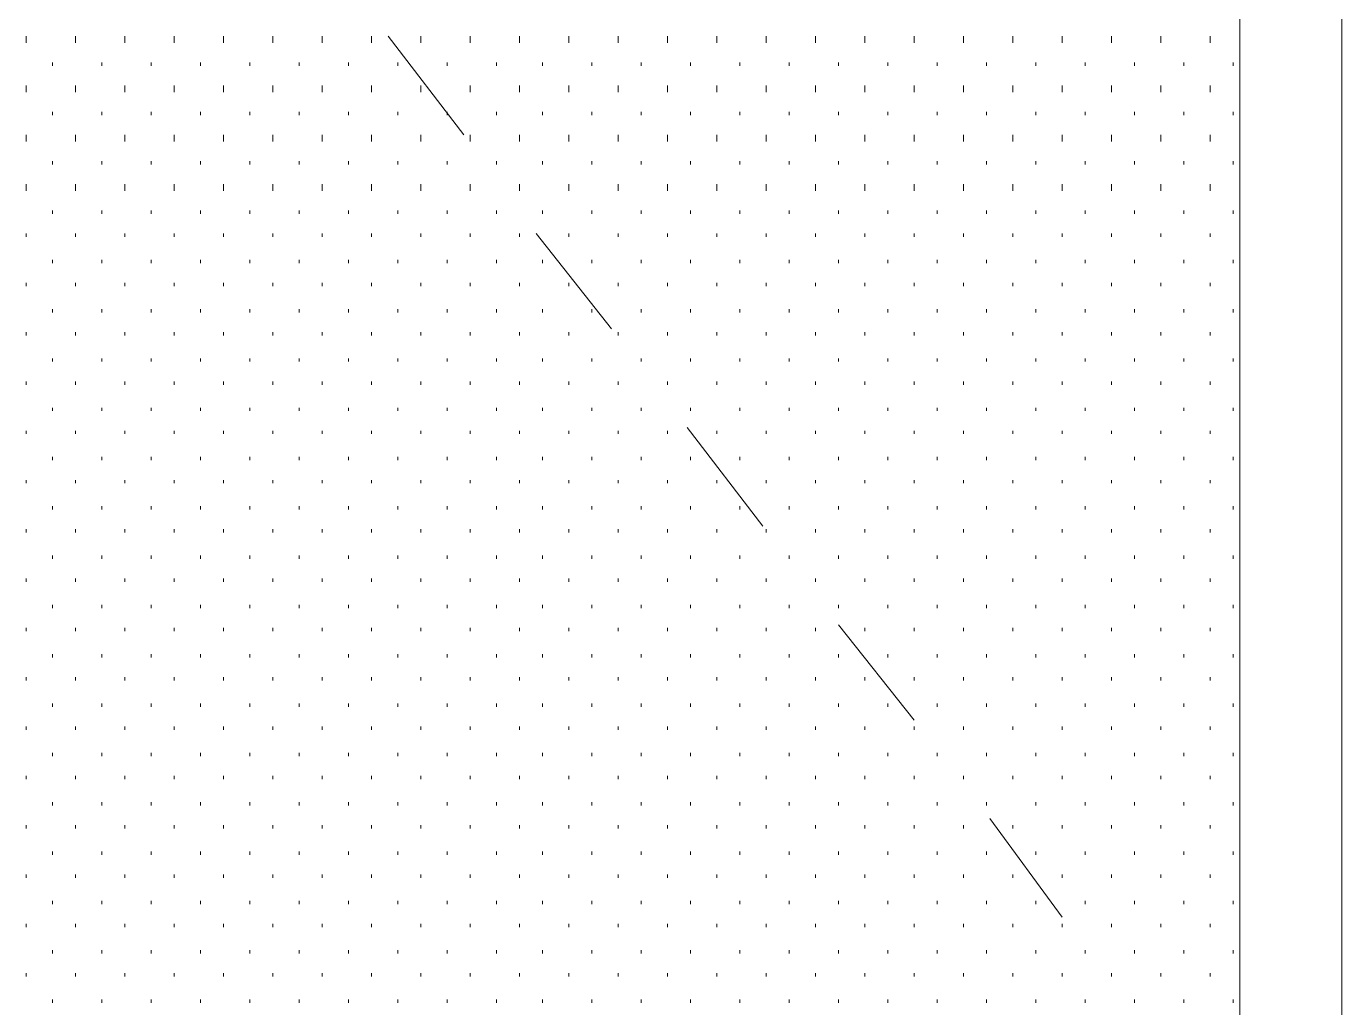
# Model space of a CAD drawing. Header units: inches. Extents: x -6061 to 13621, y -296 to 7483.
# Drawn here: x 12120.01 to 12152.04, y 720.63 to 744.54 of the extents above; entities that cross this region are included whole.
import ezdxf

# ---------------------------------------------------------------- set-up
doc = ezdxf.new("R2010")
doc.units = ezdxf.units.IN
doc.header["$MEASUREMENT"] = 0
doc.layers.get('0').update_dxf_attribs({"linetype": 'CONTINUOUS'})

msp = doc.modelspace()

# ---------------------------------------------------------------- linework, layer by layer
at = {"color": 7, "linetype": 'Continuous', "lineweight": 9, "true_color": 0x000007}
for p, q in [((12149.5589, 766.56433), (12149.5589, 670.53582)), ((12152.04171, 670.53582), (12152.04171, 766.56433)), ((12152.04171, 766.56433), (12152.04171, 670.53582)), ((12149.5589, 670.53582), (12149.5589, 764.08153)), ((12128.81547, 744.29917), (12130.65755, 741.89646)), ((12132.41954, 739.49374), (12134.26162, 737.17112)), ((12136.1037, 734.7684), (12137.94578, 732.36569)), ((12139.78786, 729.96297), (12141.62995, 727.64035)), ((12143.47203, 725.23763), (12145.23402, 722.83492))]:
    msp.add_line(p, q, dxfattribs=at)
at = {"color": 7, "linetype": 'Continuous', "lineweight": 9, "true_color": 0xffffff}
for p, q in [((12120.00551, 744.13899), (12120.00551, 744.29917)), ((12121.20687, 744.13899), (12121.20687, 744.29917)), ((12122.40823, 744.13899), (12122.40823, 744.29917)), ((12123.60958, 744.13899), (12123.60958, 744.29917)), ((12124.81094, 744.13899), (12124.81094, 744.29917)), ((12126.0123, 744.13899), (12126.0123, 744.29917)), ((12127.21366, 744.13899), (12127.21366, 744.29917)), ((12128.41501, 744.13899), (12128.41501, 744.29917)), ((12129.61637, 744.13899), (12129.61637, 744.29917)), ((12130.81773, 744.13899), (12130.81773, 744.29917)), ((12132.01909, 744.13899), (12132.01909, 744.29917)), ((12133.22044, 744.13899), (12133.22044, 744.29917)), ((12134.4218, 744.13899), (12134.4218, 744.29917)), ((12135.62316, 744.13899), (12135.62316, 744.29917)), ((12136.82452, 744.13899), (12136.82452, 744.29917)), ((12138.02587, 744.13899), (12138.02587, 744.29917)), ((12139.22723, 744.13899), (12139.22723, 744.29917)), ((12140.42859, 744.13899), (12140.42859, 744.29917)), ((12141.62995, 744.13899), (12141.62995, 744.29917)), ((12142.8313, 744.13899), (12142.8313, 744.29917)), ((12144.03266, 744.13899), (12144.03266, 744.29917)), ((12145.23402, 744.13899), (12145.23402, 744.29917)), ((12146.43538, 744.13899), (12146.43538, 744.29917)), ((12147.63673, 744.13899), (12147.63673, 744.29917)), ((12148.83809, 744.13899), (12148.83809, 744.29917)), ((12120.64624, 743.57836), (12120.64624, 743.65845)), ((12121.84759, 743.57836), (12121.84759, 743.65845)), ((12123.04895, 743.57836), (12123.04895, 743.65845)), ((12124.25031, 743.57836), (12124.25031, 743.65845)), ((12125.45166, 743.57836), (12125.45166, 743.65845)), ((12126.65302, 743.57836), (12126.65302, 743.65845)), ((12127.85438, 743.57836), (12127.85438, 743.65845)), ((12129.05574, 743.57836), (12129.05574, 743.65845)), ((12130.25709, 743.57836), (12130.25709, 743.65845)), ((12131.45845, 743.57836), (12131.45845, 743.65845)), ((12132.57972, 743.57836), (12132.57972, 743.65845)), ((12133.78108, 743.57836), (12133.78108, 743.65845)), ((12134.98243, 743.57836), (12134.98243, 743.65845)), ((12136.18379, 743.57836), (12136.18379, 743.65845)), ((12137.38515, 743.57836), (12137.38515, 743.65845)), ((12138.58651, 743.57836), (12138.58651, 743.65845)), ((12139.78786, 743.57836), (12139.78786, 743.65845)), ((12140.98922, 743.57836), (12140.98922, 743.65845)), ((12142.19058, 743.57836), (12142.19058, 743.65845)), ((12143.39194, 743.57836), (12143.39194, 743.65845)), ((12144.59329, 743.57836), (12144.59329, 743.65845)), ((12145.79465, 743.57836), (12145.79465, 743.65845)), ((12146.99601, 743.57836), (12146.99601, 743.65845)), ((12148.19737, 743.57836), (12148.19737, 743.65845)), ((12149.39872, 743.57836), (12149.39872, 743.65845)), ((12120.00551, 742.93763), (12120.00551, 743.09781)), ((12121.20687, 742.93763), (12121.20687, 743.09781)), ((12122.40823, 742.93763), (12122.40823, 743.09781)), ((12123.60958, 742.93763), (12123.60958, 743.09781)), ((12124.81094, 742.93763), (12124.81094, 743.09781)), ((12126.0123, 742.93763), (12126.0123, 743.09781)), ((12127.21366, 742.93763), (12127.21366, 743.09781)), ((12128.41501, 742.93763), (12128.41501, 743.09781)), ((12129.61637, 742.93763), (12129.61637, 743.09781)), ((12130.81773, 742.93763), (12130.81773, 743.09781)), ((12132.01909, 742.93763), (12132.01909, 743.09781)), ((12133.22044, 742.93763), (12133.22044, 743.09781)), ((12134.4218, 742.93763), (12134.4218, 743.09781)), ((12135.62316, 742.93763), (12135.62316, 743.09781)), ((12136.82452, 742.93763), (12136.82452, 743.09781)), ((12138.02587, 742.93763), (12138.02587, 743.09781)), ((12139.22723, 742.93763), (12139.22723, 743.09781)), ((12140.42859, 742.93763), (12140.42859, 743.09781)), ((12141.62995, 742.93763), (12141.62995, 743.09781)), ((12142.8313, 742.93763), (12142.8313, 743.09781)), ((12144.03266, 742.93763), (12144.03266, 743.09781)), ((12145.23402, 742.93763), (12145.23402, 743.09781)), ((12146.43538, 742.93763), (12146.43538, 743.09781)), ((12147.63673, 742.93763), (12147.63673, 743.09781)), ((12148.83809, 742.93763), (12148.83809, 743.09781)), ((12120.64624, 742.377), (12120.64624, 742.45709)), ((12121.84759, 742.377), (12121.84759, 742.45709)), ((12123.04895, 742.377), (12123.04895, 742.45709)), ((12124.25031, 742.377), (12124.25031, 742.45709)), ((12125.45166, 742.377), (12125.45166, 742.45709)), ((12126.65302, 742.377), (12126.65302, 742.45709)), ((12127.85438, 742.377), (12127.85438, 742.45709)), ((12129.05574, 742.377), (12129.05574, 742.45709)), ((12130.25709, 742.377), (12130.25709, 742.45709)), ((12131.45845, 742.377), (12131.45845, 742.45709)), ((12132.57972, 742.377), (12132.57972, 742.45709)), ((12133.78108, 742.377), (12133.78108, 742.45709)), ((12134.98243, 742.377), (12134.98243, 742.45709)), ((12136.18379, 742.377), (12136.18379, 742.45709)), ((12137.38515, 742.377), (12137.38515, 742.45709)), ((12138.58651, 742.377), (12138.58651, 742.45709)), ((12139.78786, 742.377), (12139.78786, 742.45709)), ((12140.98922, 742.377), (12140.98922, 742.45709)), ((12142.19058, 742.377), (12142.19058, 742.45709)), ((12143.39194, 742.377), (12143.39194, 742.45709)), ((12144.59329, 742.377), (12144.59329, 742.45709)), ((12145.79465, 742.377), (12145.79465, 742.45709)), ((12146.99601, 742.377), (12146.99601, 742.45709)), ((12148.19737, 742.377), (12148.19737, 742.45709)), ((12149.39872, 742.377), (12149.39872, 742.45709)), ((12120.00551, 741.73628), (12120.00551, 741.89646)), ((12121.20687, 741.73628), (12121.20687, 741.89646)), ((12122.40823, 741.73628), (12122.40823, 741.89646)), ((12123.60958, 741.73628), (12123.60958, 741.89646)), ((12124.81094, 741.73628), (12124.81094, 741.89646)), ((12126.0123, 741.73628), (12126.0123, 741.89646)), ((12127.21366, 741.73628), (12127.21366, 741.89646)), ((12128.41501, 741.73628), (12128.41501, 741.89646)), ((12129.61637, 741.73628), (12129.61637, 741.89646)), ((12130.81773, 741.73628), (12130.81773, 741.89646)), ((12132.01909, 741.73628), (12132.01909, 741.89646)), ((12133.22044, 741.73628), (12133.22044, 741.89646)), ((12134.4218, 741.73628), (12134.4218, 741.89646)), ((12135.62316, 741.73628), (12135.62316, 741.89646)), ((12136.82452, 741.73628), (12136.82452, 741.89646)), ((12138.02587, 741.73628), (12138.02587, 741.89646)), ((12139.22723, 741.73628), (12139.22723, 741.89646)), ((12140.42859, 741.73628), (12140.42859, 741.89646)), ((12141.62995, 741.73628), (12141.62995, 741.89646)), ((12142.8313, 741.73628), (12142.8313, 741.89646)), ((12144.03266, 741.73628), (12144.03266, 741.89646)), ((12145.23402, 741.73628), (12145.23402, 741.89646)), ((12146.43538, 741.73628), (12146.43538, 741.89646)), ((12147.63673, 741.73628), (12147.63673, 741.89646)), ((12148.83809, 741.73628), (12148.83809, 741.89646)), ((12120.64624, 741.17564), (12120.64624, 741.25573)), ((12121.84759, 741.17564), (12121.84759, 741.25573)), ((12123.04895, 741.17564), (12123.04895, 741.25573)), ((12124.25031, 741.17564), (12124.25031, 741.25573)), ((12125.45166, 741.17564), (12125.45166, 741.25573)), ((12126.65302, 741.17564), (12126.65302, 741.25573)), ((12127.85438, 741.17564), (12127.85438, 741.25573)), ((12129.05574, 741.17564), (12129.05574, 741.25573)), ((12130.25709, 741.17564), (12130.25709, 741.25573)), ((12131.45845, 741.17564), (12131.45845, 741.25573)), ((12132.57972, 741.17564), (12132.57972, 741.25573)), ((12133.78108, 741.17564), (12133.78108, 741.25573)), ((12134.98243, 741.17564), (12134.98243, 741.25573)), ((12136.18379, 741.17564), (12136.18379, 741.25573)), ((12137.38515, 741.17564), (12137.38515, 741.25573)), ((12138.58651, 741.17564), (12138.58651, 741.25573)), ((12139.78786, 741.17564), (12139.78786, 741.25573)), ((12140.98922, 741.17564), (12140.98922, 741.25573)), ((12142.19058, 741.17564), (12142.19058, 741.25573)), ((12143.39194, 741.17564), (12143.39194, 741.25573)), ((12144.59329, 741.17564), (12144.59329, 741.25573)), ((12145.79465, 741.17564), (12145.79465, 741.25573)), ((12146.99601, 741.17564), (12146.99601, 741.25573)), ((12148.19737, 741.17564), (12148.19737, 741.25573)), ((12149.39872, 741.17564), (12149.39872, 741.25573)), ((12120.00551, 740.53492), (12120.00551, 740.6951)), ((12121.20687, 740.53492), (12121.20687, 740.6951)), ((12122.40823, 740.53492), (12122.40823, 740.6951)), ((12123.60958, 740.53492), (12123.60958, 740.6951)), ((12124.81094, 740.53492), (12124.81094, 740.6951)), ((12126.0123, 740.53492), (12126.0123, 740.6951)), ((12127.21366, 740.53492), (12127.21366, 740.6951)), ((12128.41501, 740.53492), (12128.41501, 740.6951)), ((12129.61637, 740.53492), (12129.61637, 740.6951)), ((12130.81773, 740.53492), (12130.81773, 740.6951)), ((12132.01909, 740.53492), (12132.01909, 740.6951)), ((12133.22044, 740.53492), (12133.22044, 740.6951)), ((12134.4218, 740.53492), (12134.4218, 740.6951)), ((12135.62316, 740.53492), (12135.62316, 740.6951)), ((12136.82452, 740.53492), (12136.82452, 740.6951)), ((12138.02587, 740.53492), (12138.02587, 740.6951)), ((12139.22723, 740.53492), (12139.22723, 740.6951)), ((12140.42859, 740.53492), (12140.42859, 740.6951)), ((12141.62995, 740.53492), (12141.62995, 740.6951)), ((12142.8313, 740.53492), (12142.8313, 740.6951)), ((12144.03266, 740.53492), (12144.03266, 740.6951)), ((12145.23402, 740.53492), (12145.23402, 740.6951)), ((12146.43538, 740.53492), (12146.43538, 740.6951)), ((12147.63673, 740.53492), (12147.63673, 740.6951)), ((12148.83809, 740.53492), (12148.83809, 740.6951)), ((12120.64624, 739.97429), (12120.64624, 740.05438)), ((12121.84759, 739.97429), (12121.84759, 740.05438)), ((12123.04895, 739.97429), (12123.04895, 740.05438)), ((12124.25031, 739.97429), (12124.25031, 740.05438)), ((12125.45166, 739.97429), (12125.45166, 740.05438)), ((12126.65302, 739.97429), (12126.65302, 740.05438)), ((12127.85438, 739.97429), (12127.85438, 740.05438)), ((12129.05574, 739.97429), (12129.05574, 740.05438)), ((12130.25709, 739.97429), (12130.25709, 740.05438)), ((12131.45845, 739.97429), (12131.45845, 740.05438)), ((12132.57972, 739.97429), (12132.57972, 740.05438)), ((12133.78108, 739.97429), (12133.78108, 740.05438)), ((12134.98243, 739.97429), (12134.98243, 740.05438)), ((12136.18379, 739.97429), (12136.18379, 740.05438)), ((12137.38515, 739.97429), (12137.38515, 740.05438)), ((12138.58651, 739.97429), (12138.58651, 740.05438)), ((12139.78786, 739.97429), (12139.78786, 740.05438)), ((12140.98922, 739.97429), (12140.98922, 740.05438)), ((12142.19058, 739.97429), (12142.19058, 740.05438)), ((12143.39194, 739.97429), (12143.39194, 740.05438)), ((12144.59329, 739.97429), (12144.59329, 740.05438)), ((12145.79465, 739.97429), (12145.79465, 740.05438)), ((12146.99601, 739.97429), (12146.99601, 740.05438)), ((12148.19737, 739.97429), (12148.19737, 740.05438)), ((12149.39872, 739.97429), (12149.39872, 740.05438)), ((12120.00551, 739.41365), (12120.00551, 739.49374)), ((12121.20687, 739.41365), (12121.20687, 739.49374)), ((12122.40823, 739.41365), (12122.40823, 739.49374)), ((12123.60958, 739.41365), (12123.60958, 739.49374)), ((12124.81094, 739.41365), (12124.81094, 739.49374)), ((12126.0123, 739.41365), (12126.0123, 739.49374)), ((12127.21366, 739.41365), (12127.21366, 739.49374)), ((12128.41501, 739.41365), (12128.41501, 739.49374)), ((12129.61637, 739.41365), (12129.61637, 739.49374)), ((12130.81773, 739.41365), (12130.81773, 739.49374)), ((12132.01909, 739.41365), (12132.01909, 739.49374)), ((12133.22044, 739.41365), (12133.22044, 739.49374)), ((12134.4218, 739.41365), (12134.4218, 739.49374)), ((12135.62316, 739.41365), (12135.62316, 739.49374)), ((12136.82452, 739.41365), (12136.82452, 739.49374)), ((12138.02587, 739.41365), (12138.02587, 739.49374)), ((12139.22723, 739.41365), (12139.22723, 739.49374)), ((12140.42859, 739.41365), (12140.42859, 739.49374)), ((12141.62995, 739.41365), (12141.62995, 739.49374)), ((12142.8313, 739.41365), (12142.8313, 739.49374)), ((12144.03266, 739.41365), (12144.03266, 739.49374)), ((12145.23402, 739.41365), (12145.23402, 739.49374)), ((12146.43538, 739.41365), (12146.43538, 739.49374)), ((12147.63673, 739.41365), (12147.63673, 739.49374)), ((12148.83809, 739.41365), (12148.83809, 739.49374)), ((12120.64624, 738.77293), (12120.64624, 738.85302)), ((12121.84759, 738.77293), (12121.84759, 738.85302)), ((12123.04895, 738.77293), (12123.04895, 738.85302)), ((12124.25031, 738.77293), (12124.25031, 738.85302)), ((12125.45166, 738.77293), (12125.45166, 738.85302)), ((12126.65302, 738.77293), (12126.65302, 738.85302)), ((12127.85438, 738.77293), (12127.85438, 738.85302)), ((12129.05574, 738.77293), (12129.05574, 738.85302)), ((12130.25709, 738.77293), (12130.25709, 738.85302)), ((12131.45845, 738.77293), (12131.45845, 738.85302)), ((12132.57972, 738.77293), (12132.57972, 738.85302)), ((12133.78108, 738.77293), (12133.78108, 738.85302)), ((12134.98243, 738.77293), (12134.98243, 738.85302)), ((12136.18379, 738.77293), (12136.18379, 738.85302)), ((12137.38515, 738.77293), (12137.38515, 738.85302)), ((12138.58651, 738.77293), (12138.58651, 738.85302)), ((12139.78786, 738.77293), (12139.78786, 738.85302)), ((12140.98922, 738.77293), (12140.98922, 738.85302)), ((12142.19058, 738.77293), (12142.19058, 738.85302)), ((12143.39194, 738.77293), (12143.39194, 738.85302)), ((12144.59329, 738.77293), (12144.59329, 738.85302)), ((12145.79465, 738.77293), (12145.79465, 738.85302)), ((12146.99601, 738.77293), (12146.99601, 738.85302)), ((12148.19737, 738.77293), (12148.19737, 738.85302)), ((12149.39872, 738.77293), (12149.39872, 738.85302)), ((12120.00551, 738.21229), (12120.00551, 738.29239)), ((12121.20687, 738.21229), (12121.20687, 738.29239)), ((12122.40823, 738.21229), (12122.40823, 738.29239)), ((12123.60958, 738.21229), (12123.60958, 738.29239)), ((12124.81094, 738.21229), (12124.81094, 738.29239)), ((12126.0123, 738.21229), (12126.0123, 738.29239)), ((12127.21366, 738.21229), (12127.21366, 738.29239)), ((12128.41501, 738.21229), (12128.41501, 738.29239)), ((12129.61637, 738.21229), (12129.61637, 738.29239)), ((12130.81773, 738.21229), (12130.81773, 738.29239)), ((12132.01909, 738.21229), (12132.01909, 738.29239)), ((12133.22044, 738.21229), (12133.22044, 738.29239)), ((12134.4218, 738.21229), (12134.4218, 738.29239)), ((12135.62316, 738.21229), (12135.62316, 738.29239)), ((12136.82452, 738.21229), (12136.82452, 738.29239)), ((12138.02587, 738.21229), (12138.02587, 738.29239)), ((12139.22723, 738.21229), (12139.22723, 738.29239)), ((12140.42859, 738.21229), (12140.42859, 738.29239)), ((12141.62995, 738.21229), (12141.62995, 738.29239)), ((12142.8313, 738.21229), (12142.8313, 738.29239)), ((12144.03266, 738.21229), (12144.03266, 738.29239)), ((12145.23402, 738.21229), (12145.23402, 738.29239)), ((12146.43538, 738.21229), (12146.43538, 738.29239)), ((12147.63673, 738.21229), (12147.63673, 738.29239)), ((12148.83809, 738.21229), (12148.83809, 738.29239)), ((12120.64624, 737.57157), (12120.64624, 737.65166)), ((12121.84759, 737.57157), (12121.84759, 737.65166)), ((12123.04895, 737.57157), (12123.04895, 737.65166)), ((12124.25031, 737.57157), (12124.25031, 737.65166)), ((12125.45166, 737.57157), (12125.45166, 737.65166)), ((12126.65302, 737.57157), (12126.65302, 737.65166)), ((12127.85438, 737.57157), (12127.85438, 737.65166)), ((12129.05574, 737.57157), (12129.05574, 737.65166)), ((12130.25709, 737.57157), (12130.25709, 737.65166)), ((12131.45845, 737.57157), (12131.45845, 737.65166)), ((12132.57972, 737.57157), (12132.57972, 737.65166)), ((12133.78108, 737.57157), (12133.78108, 737.65166)), ((12134.98243, 737.57157), (12134.98243, 737.65166)), ((12136.18379, 737.57157), (12136.18379, 737.65166)), ((12137.38515, 737.57157), (12137.38515, 737.65166)), ((12138.58651, 737.57157), (12138.58651, 737.65166)), ((12139.78786, 737.57157), (12139.78786, 737.65166)), ((12140.98922, 737.57157), (12140.98922, 737.65166)), ((12142.19058, 737.57157), (12142.19058, 737.65166)), ((12143.39194, 737.57157), (12143.39194, 737.65166)), ((12144.59329, 737.57157), (12144.59329, 737.65166)), ((12145.79465, 737.57157), (12145.79465, 737.65166)), ((12146.99601, 737.57157), (12146.99601, 737.65166)), ((12148.19737, 737.57157), (12148.19737, 737.65166)), ((12149.39872, 737.57157), (12149.39872, 737.65166)), ((12120.00551, 737.01094), (12120.00551, 737.09103)), ((12121.20687, 737.01094), (12121.20687, 737.09103)), ((12122.40823, 737.01094), (12122.40823, 737.09103)), ((12123.60958, 737.01094), (12123.60958, 737.09103)), ((12124.81094, 737.01094), (12124.81094, 737.09103)), ((12126.0123, 737.01094), (12126.0123, 737.09103)), ((12127.21366, 737.01094), (12127.21366, 737.09103)), ((12128.41501, 737.01094), (12128.41501, 737.09103)), ((12129.61637, 737.01094), (12129.61637, 737.09103)), ((12130.81773, 737.01094), (12130.81773, 737.09103)), ((12132.01909, 737.01094), (12132.01909, 737.09103)), ((12133.22044, 737.01094), (12133.22044, 737.09103)), ((12134.4218, 737.01094), (12134.4218, 737.09103)), ((12135.62316, 737.01094), (12135.62316, 737.09103)), ((12136.82452, 737.01094), (12136.82452, 737.09103)), ((12138.02587, 737.01094), (12138.02587, 737.09103)), ((12139.22723, 737.01094), (12139.22723, 737.09103)), ((12140.42859, 737.01094), (12140.42859, 737.09103)), ((12141.62995, 737.01094), (12141.62995, 737.09103)), ((12142.8313, 737.01094), (12142.8313, 737.09103)), ((12144.03266, 737.01094), (12144.03266, 737.09103)), ((12145.23402, 737.01094), (12145.23402, 737.09103)), ((12146.43538, 737.01094), (12146.43538, 737.09103)), ((12147.63673, 737.01094), (12147.63673, 737.09103)), ((12148.83809, 737.01094), (12148.83809, 737.09103)), ((12120.64624, 736.37021), (12120.64624, 736.4503)), ((12121.84759, 736.37021), (12121.84759, 736.4503)), ((12123.04895, 736.37021), (12123.04895, 736.4503)), ((12124.25031, 736.37021), (12124.25031, 736.4503)), ((12125.45166, 736.37021), (12125.45166, 736.4503)), ((12126.65302, 736.37021), (12126.65302, 736.4503)), ((12127.85438, 736.37021), (12127.85438, 736.4503)), ((12129.05574, 736.37021), (12129.05574, 736.4503)), ((12130.25709, 736.37021), (12130.25709, 736.4503)), ((12131.45845, 736.37021), (12131.45845, 736.4503)), ((12132.57972, 736.37021), (12132.57972, 736.4503)), ((12133.78108, 736.37021), (12133.78108, 736.4503)), ((12134.98243, 736.37021), (12134.98243, 736.4503)), ((12136.18379, 736.37021), (12136.18379, 736.4503)), ((12137.38515, 736.37021), (12137.38515, 736.4503)), ((12138.58651, 736.37021), (12138.58651, 736.4503)), ((12139.78786, 736.37021), (12139.78786, 736.4503)), ((12140.98922, 736.37021), (12140.98922, 736.4503)), ((12142.19058, 736.37021), (12142.19058, 736.4503)), ((12143.39194, 736.37021), (12143.39194, 736.4503)), ((12144.59329, 736.37021), (12144.59329, 736.4503)), ((12145.79465, 736.37021), (12145.79465, 736.4503)), ((12146.99601, 736.37021), (12146.99601, 736.4503)), ((12148.19737, 736.37021), (12148.19737, 736.4503)), ((12149.39872, 736.37021), (12149.39872, 736.4503)), ((12120.00551, 735.80958), (12120.00551, 735.88967)), ((12121.20687, 735.80958), (12121.20687, 735.88967)), ((12122.40823, 735.80958), (12122.40823, 735.88967)), ((12123.60958, 735.80958), (12123.60958, 735.88967)), ((12124.81094, 735.80958), (12124.81094, 735.88967)), ((12126.0123, 735.80958), (12126.0123, 735.88967)), ((12127.21366, 735.80958), (12127.21366, 735.88967)), ((12128.41501, 735.80958), (12128.41501, 735.88967)), ((12129.61637, 735.80958), (12129.61637, 735.88967)), ((12130.81773, 735.80958), (12130.81773, 735.88967)), ((12132.01909, 735.80958), (12132.01909, 735.88967)), ((12133.22044, 735.80958), (12133.22044, 735.88967)), ((12134.4218, 735.80958), (12134.4218, 735.88967)), ((12135.62316, 735.80958), (12135.62316, 735.88967)), ((12136.82452, 735.80958), (12136.82452, 735.88967)), ((12138.02587, 735.80958), (12138.02587, 735.88967)), ((12139.22723, 735.80958), (12139.22723, 735.88967)), ((12140.42859, 735.80958), (12140.42859, 735.88967)), ((12141.62995, 735.80958), (12141.62995, 735.88967)), ((12142.8313, 735.80958), (12142.8313, 735.88967)), ((12144.03266, 735.80958), (12144.03266, 735.88967)), ((12145.23402, 735.80958), (12145.23402, 735.88967)), ((12146.43538, 735.80958), (12146.43538, 735.88967)), ((12147.63673, 735.80958), (12147.63673, 735.88967)), ((12148.83809, 735.80958), (12148.83809, 735.88967)), ((12120.64624, 735.16886), (12120.64624, 735.24895)), ((12121.84759, 735.16886), (12121.84759, 735.24895)), ((12123.04895, 735.16886), (12123.04895, 735.24895)), ((12124.25031, 735.16886), (12124.25031, 735.24895)), ((12125.45166, 735.16886), (12125.45166, 735.24895)), ((12126.65302, 735.16886), (12126.65302, 735.24895)), ((12127.85438, 735.16886), (12127.85438, 735.24895)), ((12129.05574, 735.16886), (12129.05574, 735.24895)), ((12130.25709, 735.16886), (12130.25709, 735.24895)), ((12131.45845, 735.16886), (12131.45845, 735.24895)), ((12132.57972, 735.16886), (12132.57972, 735.24895)), ((12133.78108, 735.16886), (12133.78108, 735.24895)), ((12134.98243, 735.16886), (12134.98243, 735.24895)), ((12136.18379, 735.16886), (12136.18379, 735.24895)), ((12137.38515, 735.16886), (12137.38515, 735.24895)), ((12138.58651, 735.16886), (12138.58651, 735.24895)), ((12139.78786, 735.16886), (12139.78786, 735.24895)), ((12140.98922, 735.16886), (12140.98922, 735.24895)), ((12142.19058, 735.16886), (12142.19058, 735.24895)), ((12143.39194, 735.16886), (12143.39194, 735.24895)), ((12144.59329, 735.16886), (12144.59329, 735.24895)), ((12145.79465, 735.16886), (12145.79465, 735.24895)), ((12146.99601, 735.16886), (12146.99601, 735.24895)), ((12148.19737, 735.16886), (12148.19737, 735.24895)), ((12149.39872, 735.16886), (12149.39872, 735.24895)), ((12120.00551, 734.60822), (12120.00551, 734.68831)), ((12121.20687, 734.60822), (12121.20687, 734.68831)), ((12122.40823, 734.60822), (12122.40823, 734.68831)), ((12123.60958, 734.60822), (12123.60958, 734.68831)), ((12124.81094, 734.60822), (12124.81094, 734.68831)), ((12126.0123, 734.60822), (12126.0123, 734.68831)), ((12127.21366, 734.60822), (12127.21366, 734.68831)), ((12128.41501, 734.60822), (12128.41501, 734.68831)), ((12129.61637, 734.60822), (12129.61637, 734.68831)), ((12130.81773, 734.60822), (12130.81773, 734.68831)), ((12132.01909, 734.60822), (12132.01909, 734.68831)), ((12133.22044, 734.60822), (12133.22044, 734.68831)), ((12134.4218, 734.60822), (12134.4218, 734.68831)), ((12135.62316, 734.60822), (12135.62316, 734.68831)), ((12136.82452, 734.60822), (12136.82452, 734.68831)), ((12138.02587, 734.60822), (12138.02587, 734.68831)), ((12139.22723, 734.60822), (12139.22723, 734.68831)), ((12140.42859, 734.60822), (12140.42859, 734.68831)), ((12141.62995, 734.60822), (12141.62995, 734.68831)), ((12142.8313, 734.60822), (12142.8313, 734.68831)), ((12144.03266, 734.60822), (12144.03266, 734.68831)), ((12145.23402, 734.60822), (12145.23402, 734.68831)), ((12146.43538, 734.60822), (12146.43538, 734.68831)), ((12147.63673, 734.60822), (12147.63673, 734.68831)), ((12148.83809, 734.60822), (12148.83809, 734.68831)), ((12120.64624, 733.9675), (12120.64624, 734.04759)), ((12121.84759, 733.9675), (12121.84759, 734.04759)), ((12123.04895, 733.9675), (12123.04895, 734.04759)), ((12124.25031, 733.9675), (12124.25031, 734.04759)), ((12125.45166, 733.9675), (12125.45166, 734.04759)), ((12126.65302, 733.9675), (12126.65302, 734.04759)), ((12127.85438, 733.9675), (12127.85438, 734.04759)), ((12129.05574, 733.9675), (12129.05574, 734.04759)), ((12130.25709, 733.9675), (12130.25709, 734.04759)), ((12131.45845, 733.9675), (12131.45845, 734.04759)), ((12132.57972, 733.9675), (12132.57972, 734.04759)), ((12133.78108, 733.9675), (12133.78108, 734.04759)), ((12134.98243, 733.9675), (12134.98243, 734.04759)), ((12136.18379, 733.9675), (12136.18379, 734.04759)), ((12137.38515, 733.9675), (12137.38515, 734.04759)), ((12138.58651, 733.9675), (12138.58651, 734.04759)), ((12139.78786, 733.9675), (12139.78786, 734.04759)), ((12140.98922, 733.9675), (12140.98922, 734.04759)), ((12142.19058, 733.9675), (12142.19058, 734.04759)), ((12143.39194, 733.9675), (12143.39194, 734.04759)), ((12144.59329, 733.9675), (12144.59329, 734.04759)), ((12145.79465, 733.9675), (12145.79465, 734.04759)), ((12146.99601, 733.9675), (12146.99601, 734.04759)), ((12148.19737, 733.9675), (12148.19737, 734.04759)), ((12149.39872, 733.9675), (12149.39872, 734.04759)), ((12120.00551, 733.40686), (12120.00551, 733.48696)), ((12121.20687, 733.40686), (12121.20687, 733.48696)), ((12122.40823, 733.40686), (12122.40823, 733.48696)), ((12123.60958, 733.40686), (12123.60958, 733.48696)), ((12124.81094, 733.40686), (12124.81094, 733.48696)), ((12126.0123, 733.40686), (12126.0123, 733.48696)), ((12127.21366, 733.40686), (12127.21366, 733.48696)), ((12128.41501, 733.40686), (12128.41501, 733.48696)), ((12129.61637, 733.40686), (12129.61637, 733.48696)), ((12130.81773, 733.40686), (12130.81773, 733.48696)), ((12132.01909, 733.40686), (12132.01909, 733.48696)), ((12133.22044, 733.40686), (12133.22044, 733.48696)), ((12134.4218, 733.40686), (12134.4218, 733.48696)), ((12135.62316, 733.40686), (12135.62316, 733.48696)), ((12136.82452, 733.40686), (12136.82452, 733.48696)), ((12138.02587, 733.40686), (12138.02587, 733.48696)), ((12139.22723, 733.40686), (12139.22723, 733.48696)), ((12140.42859, 733.40686), (12140.42859, 733.48696)), ((12141.62995, 733.40686), (12141.62995, 733.48696)), ((12142.8313, 733.40686), (12142.8313, 733.48696)), ((12144.03266, 733.40686), (12144.03266, 733.48696)), ((12145.23402, 733.40686), (12145.23402, 733.48696)), ((12146.43538, 733.40686), (12146.43538, 733.48696)), ((12147.63673, 733.40686), (12147.63673, 733.48696)), ((12148.83809, 733.40686), (12148.83809, 733.48696)), ((12120.64624, 732.76614), (12120.64624, 732.84623)), ((12121.84759, 732.76614), (12121.84759, 732.84623)), ((12123.04895, 732.76614), (12123.04895, 732.84623)), ((12124.25031, 732.76614), (12124.25031, 732.84623)), ((12125.45166, 732.76614), (12125.45166, 732.84623)), ((12126.65302, 732.76614), (12126.65302, 732.84623)), ((12127.85438, 732.76614), (12127.85438, 732.84623)), ((12129.05574, 732.76614), (12129.05574, 732.84623)), ((12130.25709, 732.76614), (12130.25709, 732.84623)), ((12131.45845, 732.76614), (12131.45845, 732.84623)), ((12132.57972, 732.76614), (12132.57972, 732.84623)), ((12133.78108, 732.76614), (12133.78108, 732.84623)), ((12134.98243, 732.76614), (12134.98243, 732.84623)), ((12136.18379, 732.76614), (12136.18379, 732.84623)), ((12137.38515, 732.76614), (12137.38515, 732.84623)), ((12138.58651, 732.76614), (12138.58651, 732.84623)), ((12139.78786, 732.76614), (12139.78786, 732.84623)), ((12140.98922, 732.76614), (12140.98922, 732.84623)), ((12142.19058, 732.76614), (12142.19058, 732.84623)), ((12143.39194, 732.76614), (12143.39194, 732.84623)), ((12144.59329, 732.76614), (12144.59329, 732.84623)), ((12145.79465, 732.76614), (12145.79465, 732.84623)), ((12146.99601, 732.76614), (12146.99601, 732.84623)), ((12148.19737, 732.76614), (12148.19737, 732.84623)), ((12149.39872, 732.76614), (12149.39872, 732.84623)), ((12120.00551, 732.20551), (12120.00551, 732.2856)), ((12121.20687, 732.20551), (12121.20687, 732.2856)), ((12122.40823, 732.20551), (12122.40823, 732.2856)), ((12123.60958, 732.20551), (12123.60958, 732.2856)), ((12124.81094, 732.20551), (12124.81094, 732.2856)), ((12126.0123, 732.20551), (12126.0123, 732.2856)), ((12127.21366, 732.20551), (12127.21366, 732.2856)), ((12128.41501, 732.20551), (12128.41501, 732.2856)), ((12129.61637, 732.20551), (12129.61637, 732.2856)), ((12130.81773, 732.20551), (12130.81773, 732.2856)), ((12132.01909, 732.20551), (12132.01909, 732.2856)), ((12133.22044, 732.20551), (12133.22044, 732.2856)), ((12134.4218, 732.20551), (12134.4218, 732.2856)), ((12135.62316, 732.20551), (12135.62316, 732.2856)), ((12136.82452, 732.20551), (12136.82452, 732.2856)), ((12138.02587, 732.20551), (12138.02587, 732.2856)), ((12139.22723, 732.20551), (12139.22723, 732.2856)), ((12140.42859, 732.20551), (12140.42859, 732.2856)), ((12141.62995, 732.20551), (12141.62995, 732.2856)), ((12142.8313, 732.20551), (12142.8313, 732.2856)), ((12144.03266, 732.20551), (12144.03266, 732.2856)), ((12145.23402, 732.20551), (12145.23402, 732.2856)), ((12146.43538, 732.20551), (12146.43538, 732.2856)), ((12147.63673, 732.20551), (12147.63673, 732.2856)), ((12148.83809, 732.20551), (12148.83809, 732.2856)), ((12120.64624, 731.56478), (12120.64624, 731.64487)), ((12121.84759, 731.56478), (12121.84759, 731.64487)), ((12123.04895, 731.56478), (12123.04895, 731.64487)), ((12124.25031, 731.56478), (12124.25031, 731.64487)), ((12125.45166, 731.56478), (12125.45166, 731.64487)), ((12126.65302, 731.56478), (12126.65302, 731.64487)), ((12127.85438, 731.56478), (12127.85438, 731.64487)), ((12129.05574, 731.56478), (12129.05574, 731.64487)), ((12130.25709, 731.56478), (12130.25709, 731.64487)), ((12131.45845, 731.56478), (12131.45845, 731.64487)), ((12132.57972, 731.56478), (12132.57972, 731.64487)), ((12133.78108, 731.56478), (12133.78108, 731.64487)), ((12134.98243, 731.56478), (12134.98243, 731.64487)), ((12136.18379, 731.56478), (12136.18379, 731.64487)), ((12137.38515, 731.56478), (12137.38515, 731.64487)), ((12138.58651, 731.56478), (12138.58651, 731.64487)), ((12139.78786, 731.56478), (12139.78786, 731.64487)), ((12140.98922, 731.56478), (12140.98922, 731.64487)), ((12142.19058, 731.56478), (12142.19058, 731.64487)), ((12143.39194, 731.56478), (12143.39194, 731.64487)), ((12144.59329, 731.56478), (12144.59329, 731.64487)), ((12145.79465, 731.56478), (12145.79465, 731.64487)), ((12146.99601, 731.56478), (12146.99601, 731.64487)), ((12148.19737, 731.56478), (12148.19737, 731.64487)), ((12149.39872, 731.56478), (12149.39872, 731.64487)), ((12120.00551, 731.00415), (12120.00551, 731.08424)), ((12121.20687, 731.00415), (12121.20687, 731.08424)), ((12122.40823, 731.00415), (12122.40823, 731.08424)), ((12123.60958, 731.00415), (12123.60958, 731.08424)), ((12124.81094, 731.00415), (12124.81094, 731.08424)), ((12126.0123, 731.00415), (12126.0123, 731.08424)), ((12127.21366, 731.00415), (12127.21366, 731.08424)), ((12128.41501, 731.00415), (12128.41501, 731.08424)), ((12129.61637, 731.00415), (12129.61637, 731.08424)), ((12130.81773, 731.00415), (12130.81773, 731.08424)), ((12132.01909, 731.00415), (12132.01909, 731.08424)), ((12133.22044, 731.00415), (12133.22044, 731.08424)), ((12134.4218, 731.00415), (12134.4218, 731.08424)), ((12135.62316, 731.00415), (12135.62316, 731.08424)), ((12136.82452, 731.00415), (12136.82452, 731.08424)), ((12138.02587, 731.00415), (12138.02587, 731.08424)), ((12139.22723, 731.00415), (12139.22723, 731.08424)), ((12140.42859, 731.00415), (12140.42859, 731.08424)), ((12141.62995, 731.00415), (12141.62995, 731.08424)), ((12142.8313, 731.00415), (12142.8313, 731.08424)), ((12144.03266, 731.00415), (12144.03266, 731.08424)), ((12145.23402, 731.00415), (12145.23402, 731.08424)), ((12146.43538, 731.00415), (12146.43538, 731.08424)), ((12147.63673, 731.00415), (12147.63673, 731.08424)), ((12148.83809, 731.00415), (12148.83809, 731.08424)), ((12120.64624, 730.36343), (12120.64624, 730.44352)), ((12121.84759, 730.36343), (12121.84759, 730.44352)), ((12123.04895, 730.36343), (12123.04895, 730.44352)), ((12124.25031, 730.36343), (12124.25031, 730.44352)), ((12125.45166, 730.36343), (12125.45166, 730.44352)), ((12126.65302, 730.36343), (12126.65302, 730.44352)), ((12127.85438, 730.36343), (12127.85438, 730.44352)), ((12129.05574, 730.36343), (12129.05574, 730.44352)), ((12130.25709, 730.36343), (12130.25709, 730.44352)), ((12131.45845, 730.36343), (12131.45845, 730.44352)), ((12132.57972, 730.36343), (12132.57972, 730.44352)), ((12133.78108, 730.36343), (12133.78108, 730.44352)), ((12134.98243, 730.36343), (12134.98243, 730.44352)), ((12136.18379, 730.36343), (12136.18379, 730.44352)), ((12137.38515, 730.36343), (12137.38515, 730.44352)), ((12138.58651, 730.36343), (12138.58651, 730.44352)), ((12139.78786, 730.36343), (12139.78786, 730.44352)), ((12140.98922, 730.36343), (12140.98922, 730.44352)), ((12142.19058, 730.36343), (12142.19058, 730.44352)), ((12143.39194, 730.36343), (12143.39194, 730.44352)), ((12144.59329, 730.36343), (12144.59329, 730.44352)), ((12145.79465, 730.36343), (12145.79465, 730.44352)), ((12146.99601, 730.36343), (12146.99601, 730.44352)), ((12148.19737, 730.36343), (12148.19737, 730.44352)), ((12149.39872, 730.36343), (12149.39872, 730.44352)), ((12120.00551, 729.80279), (12120.00551, 729.88288)), ((12121.20687, 729.80279), (12121.20687, 729.88288)), ((12122.40823, 729.80279), (12122.40823, 729.88288)), ((12123.60958, 729.80279), (12123.60958, 729.88288)), ((12124.81094, 729.80279), (12124.81094, 729.88288)), ((12126.0123, 729.80279), (12126.0123, 729.88288)), ((12127.21366, 729.80279), (12127.21366, 729.88288)), ((12128.41501, 729.80279), (12128.41501, 729.88288)), ((12129.61637, 729.80279), (12129.61637, 729.88288)), ((12130.81773, 729.80279), (12130.81773, 729.88288)), ((12132.01909, 729.80279), (12132.01909, 729.88288)), ((12133.22044, 729.80279), (12133.22044, 729.88288)), ((12134.4218, 729.80279), (12134.4218, 729.88288)), ((12135.62316, 729.80279), (12135.62316, 729.88288)), ((12136.82452, 729.80279), (12136.82452, 729.88288)), ((12138.02587, 729.80279), (12138.02587, 729.88288)), ((12139.22723, 729.80279), (12139.22723, 729.88288)), ((12140.42859, 729.80279), (12140.42859, 729.88288)), ((12141.62995, 729.80279), (12141.62995, 729.88288)), ((12142.8313, 729.80279), (12142.8313, 729.88288)), ((12144.03266, 729.80279), (12144.03266, 729.88288)), ((12145.23402, 729.80279), (12145.23402, 729.88288)), ((12146.43538, 729.80279), (12146.43538, 729.88288)), ((12147.63673, 729.80279), (12147.63673, 729.88288)), ((12148.83809, 729.80279), (12148.83809, 729.88288)), ((12120.64624, 729.16207), (12120.64624, 729.24216)), ((12121.84759, 729.16207), (12121.84759, 729.24216)), ((12123.04895, 729.16207), (12123.04895, 729.24216)), ((12124.25031, 729.16207), (12124.25031, 729.24216)), ((12125.45166, 729.16207), (12125.45166, 729.24216)), ((12126.65302, 729.16207), (12126.65302, 729.24216)), ((12127.85438, 729.16207), (12127.85438, 729.24216)), ((12129.05574, 729.16207), (12129.05574, 729.24216)), ((12130.25709, 729.16207), (12130.25709, 729.24216)), ((12131.45845, 729.16207), (12131.45845, 729.24216)), ((12132.57972, 729.16207), (12132.57972, 729.24216)), ((12133.78108, 729.16207), (12133.78108, 729.24216)), ((12134.98243, 729.16207), (12134.98243, 729.24216)), ((12136.18379, 729.16207), (12136.18379, 729.24216)), ((12137.38515, 729.16207), (12137.38515, 729.24216)), ((12138.58651, 729.16207), (12138.58651, 729.24216)), ((12139.78786, 729.16207), (12139.78786, 729.24216)), ((12140.98922, 729.16207), (12140.98922, 729.24216)), ((12142.19058, 729.16207), (12142.19058, 729.24216)), ((12143.39194, 729.16207), (12143.39194, 729.24216)), ((12144.59329, 729.16207), (12144.59329, 729.24216)), ((12145.79465, 729.16207), (12145.79465, 729.24216)), ((12146.99601, 729.16207), (12146.99601, 729.24216)), ((12148.19737, 729.16207), (12148.19737, 729.24216)), ((12149.39872, 729.16207), (12149.39872, 729.24216)), ((12120.00551, 728.60143), (12120.00551, 728.68153)), ((12121.20687, 728.60143), (12121.20687, 728.68153)), ((12122.40823, 728.60143), (12122.40823, 728.68153)), ((12123.60958, 728.60143), (12123.60958, 728.68153)), ((12124.81094, 728.60143), (12124.81094, 728.68153)), ((12126.0123, 728.60143), (12126.0123, 728.68153)), ((12127.21366, 728.60143), (12127.21366, 728.68153)), ((12128.41501, 728.60143), (12128.41501, 728.68153)), ((12129.61637, 728.60143), (12129.61637, 728.68153)), ((12130.81773, 728.60143), (12130.81773, 728.68153)), ((12132.01909, 728.60143), (12132.01909, 728.68153)), ((12133.22044, 728.60143), (12133.22044, 728.68153)), ((12134.4218, 728.60143), (12134.4218, 728.68153)), ((12135.62316, 728.60143), (12135.62316, 728.68153)), ((12136.82452, 728.60143), (12136.82452, 728.68153)), ((12138.02587, 728.60143), (12138.02587, 728.68153)), ((12139.22723, 728.60143), (12139.22723, 728.68153)), ((12140.42859, 728.60143), (12140.42859, 728.68153)), ((12141.62995, 728.60143), (12141.62995, 728.68153)), ((12142.8313, 728.60143), (12142.8313, 728.68153)), ((12144.03266, 728.60143), (12144.03266, 728.68153)), ((12145.23402, 728.60143), (12145.23402, 728.68153)), ((12146.43538, 728.60143), (12146.43538, 728.68153)), ((12147.63673, 728.60143), (12147.63673, 728.68153)), ((12148.83809, 728.60143), (12148.83809, 728.68153)), ((12120.64624, 727.96071), (12120.64624, 728.0408)), ((12121.84759, 727.96071), (12121.84759, 728.0408)), ((12123.04895, 727.96071), (12123.04895, 728.0408)), ((12124.25031, 727.96071), (12124.25031, 728.0408)), ((12125.45166, 727.96071), (12125.45166, 728.0408)), ((12126.65302, 727.96071), (12126.65302, 728.0408)), ((12127.85438, 727.96071), (12127.85438, 728.0408)), ((12129.05574, 727.96071), (12129.05574, 728.0408)), ((12130.25709, 727.96071), (12130.25709, 728.0408)), ((12131.45845, 727.96071), (12131.45845, 728.0408)), ((12132.57972, 727.96071), (12132.57972, 728.0408)), ((12133.78108, 727.96071), (12133.78108, 728.0408)), ((12134.98243, 727.96071), (12134.98243, 728.0408)), ((12136.18379, 727.96071), (12136.18379, 728.0408)), ((12137.38515, 727.96071), (12137.38515, 728.0408)), ((12138.58651, 727.96071), (12138.58651, 728.0408)), ((12139.78786, 727.96071), (12139.78786, 728.0408)), ((12140.98922, 727.96071), (12140.98922, 728.0408)), ((12142.19058, 727.96071), (12142.19058, 728.0408)), ((12143.39194, 727.96071), (12143.39194, 728.0408)), ((12144.59329, 727.96071), (12144.59329, 728.0408)), ((12145.79465, 727.96071), (12145.79465, 728.0408)), ((12146.99601, 727.96071), (12146.99601, 728.0408)), ((12148.19737, 727.96071), (12148.19737, 728.0408)), ((12149.39872, 727.96071), (12149.39872, 728.0408)), ((12120.00551, 727.40008), (12120.00551, 727.48017)), ((12121.20687, 727.40008), (12121.20687, 727.48017)), ((12122.40823, 727.40008), (12122.40823, 727.48017)), ((12123.60958, 727.40008), (12123.60958, 727.48017)), ((12124.81094, 727.40008), (12124.81094, 727.48017)), ((12126.0123, 727.40008), (12126.0123, 727.48017)), ((12127.21366, 727.40008), (12127.21366, 727.48017)), ((12128.41501, 727.40008), (12128.41501, 727.48017)), ((12129.61637, 727.40008), (12129.61637, 727.48017)), ((12130.81773, 727.40008), (12130.81773, 727.48017)), ((12132.01909, 727.40008), (12132.01909, 727.48017)), ((12133.22044, 727.40008), (12133.22044, 727.48017)), ((12134.4218, 727.40008), (12134.4218, 727.48017)), ((12135.62316, 727.40008), (12135.62316, 727.48017)), ((12136.82452, 727.40008), (12136.82452, 727.48017)), ((12138.02587, 727.40008), (12138.02587, 727.48017)), ((12139.22723, 727.40008), (12139.22723, 727.48017)), ((12140.42859, 727.40008), (12140.42859, 727.48017)), ((12141.62995, 727.40008), (12141.62995, 727.48017)), ((12142.8313, 727.40008), (12142.8313, 727.48017)), ((12144.03266, 727.40008), (12144.03266, 727.48017)), ((12145.23402, 727.40008), (12145.23402, 727.48017)), ((12146.43538, 727.40008), (12146.43538, 727.48017)), ((12147.63673, 727.40008), (12147.63673, 727.48017)), ((12148.83809, 727.40008), (12148.83809, 727.48017)), ((12120.64624, 726.75935), (12120.64624, 726.83944)), ((12121.84759, 726.75935), (12121.84759, 726.83944)), ((12123.04895, 726.75935), (12123.04895, 726.83944)), ((12124.25031, 726.75935), (12124.25031, 726.83944)), ((12125.45166, 726.75935), (12125.45166, 726.83944)), ((12126.65302, 726.75935), (12126.65302, 726.83944)), ((12127.85438, 726.75935), (12127.85438, 726.83944)), ((12129.05574, 726.75935), (12129.05574, 726.83944)), ((12130.25709, 726.75935), (12130.25709, 726.83944)), ((12131.45845, 726.75935), (12131.45845, 726.83944)), ((12132.57972, 726.75935), (12132.57972, 726.83944)), ((12133.78108, 726.75935), (12133.78108, 726.83944)), ((12134.98243, 726.75935), (12134.98243, 726.83944)), ((12136.18379, 726.75935), (12136.18379, 726.83944)), ((12137.38515, 726.75935), (12137.38515, 726.83944)), ((12138.58651, 726.75935), (12138.58651, 726.83944)), ((12139.78786, 726.75935), (12139.78786, 726.83944)), ((12140.98922, 726.75935), (12140.98922, 726.83944)), ((12142.19058, 726.75935), (12142.19058, 726.83944)), ((12143.39194, 726.75935), (12143.39194, 726.83944)), ((12144.59329, 726.75935), (12144.59329, 726.83944)), ((12145.79465, 726.75935), (12145.79465, 726.83944)), ((12146.99601, 726.75935), (12146.99601, 726.83944)), ((12148.19737, 726.75935), (12148.19737, 726.83944)), ((12149.39872, 726.75935), (12149.39872, 726.83944)), ((12120.00551, 726.19872), (12120.00551, 726.27881)), ((12121.20687, 726.19872), (12121.20687, 726.27881)), ((12122.40823, 726.19872), (12122.40823, 726.27881)), ((12123.60958, 726.19872), (12123.60958, 726.27881)), ((12124.81094, 726.19872), (12124.81094, 726.27881)), ((12126.0123, 726.19872), (12126.0123, 726.27881)), ((12127.21366, 726.19872), (12127.21366, 726.27881)), ((12128.41501, 726.19872), (12128.41501, 726.27881)), ((12129.61637, 726.19872), (12129.61637, 726.27881)), ((12130.81773, 726.19872), (12130.81773, 726.27881)), ((12132.01909, 726.19872), (12132.01909, 726.27881)), ((12133.22044, 726.19872), (12133.22044, 726.27881)), ((12134.4218, 726.19872), (12134.4218, 726.27881)), ((12135.62316, 726.19872), (12135.62316, 726.27881)), ((12136.82452, 726.19872), (12136.82452, 726.27881)), ((12138.02587, 726.19872), (12138.02587, 726.27881)), ((12139.22723, 726.19872), (12139.22723, 726.27881)), ((12140.42859, 726.19872), (12140.42859, 726.27881)), ((12141.62995, 726.19872), (12141.62995, 726.27881)), ((12142.8313, 726.19872), (12142.8313, 726.27881)), ((12144.03266, 726.19872), (12144.03266, 726.27881)), ((12145.23402, 726.19872), (12145.23402, 726.27881)), ((12146.43538, 726.19872), (12146.43538, 726.27881)), ((12147.63673, 726.19872), (12147.63673, 726.27881)), ((12148.83809, 726.19872), (12148.83809, 726.27881)), ((12120.64624, 725.558), (12120.64624, 725.63809)), ((12121.84759, 725.558), (12121.84759, 725.63809)), ((12123.04895, 725.558), (12123.04895, 725.63809)), ((12124.25031, 725.558), (12124.25031, 725.63809)), ((12125.45166, 725.558), (12125.45166, 725.63809)), ((12126.65302, 725.558), (12126.65302, 725.63809)), ((12127.85438, 725.558), (12127.85438, 725.63809)), ((12129.05574, 725.558), (12129.05574, 725.63809)), ((12130.25709, 725.558), (12130.25709, 725.63809)), ((12131.45845, 725.558), (12131.45845, 725.63809)), ((12132.57972, 725.558), (12132.57972, 725.63809)), ((12133.78108, 725.558), (12133.78108, 725.63809)), ((12134.98243, 725.558), (12134.98243, 725.63809)), ((12136.18379, 725.558), (12136.18379, 725.63809)), ((12137.38515, 725.558), (12137.38515, 725.63809)), ((12138.58651, 725.558), (12138.58651, 725.63809)), ((12139.78786, 725.558), (12139.78786, 725.63809)), ((12140.98922, 725.558), (12140.98922, 725.63809)), ((12142.19058, 725.558), (12142.19058, 725.63809)), ((12143.39194, 725.558), (12143.39194, 725.63809)), ((12144.59329, 725.558), (12144.59329, 725.63809)), ((12145.79465, 725.558), (12145.79465, 725.63809)), ((12146.99601, 725.558), (12146.99601, 725.63809)), ((12148.19737, 725.558), (12148.19737, 725.63809)), ((12149.39872, 725.558), (12149.39872, 725.63809)), ((12120.00551, 724.99736), (12120.00551, 725.07745)), ((12121.20687, 724.99736), (12121.20687, 725.07745)), ((12122.40823, 724.99736), (12122.40823, 725.07745)), ((12123.60958, 724.99736), (12123.60958, 725.07745)), ((12124.81094, 724.99736), (12124.81094, 725.07745)), ((12126.0123, 724.99736), (12126.0123, 725.07745)), ((12127.21366, 724.99736), (12127.21366, 725.07745)), ((12128.41501, 724.99736), (12128.41501, 725.07745)), ((12129.61637, 724.99736), (12129.61637, 725.07745)), ((12130.81773, 724.99736), (12130.81773, 725.07745)), ((12132.01909, 724.99736), (12132.01909, 725.07745)), ((12133.22044, 724.99736), (12133.22044, 725.07745)), ((12134.4218, 724.99736), (12134.4218, 725.07745)), ((12135.62316, 724.99736), (12135.62316, 725.07745)), ((12136.82452, 724.99736), (12136.82452, 725.07745)), ((12138.02587, 724.99736), (12138.02587, 725.07745)), ((12139.22723, 724.99736), (12139.22723, 725.07745)), ((12140.42859, 724.99736), (12140.42859, 725.07745)), ((12141.62995, 724.99736), (12141.62995, 725.07745)), ((12142.8313, 724.99736), (12142.8313, 725.07745)), ((12144.03266, 724.99736), (12144.03266, 725.07745)), ((12145.23402, 724.99736), (12145.23402, 725.07745)), ((12146.43538, 724.99736), (12146.43538, 725.07745)), ((12147.63673, 724.99736), (12147.63673, 725.07745)), ((12148.83809, 724.99736), (12148.83809, 725.07745)), ((12120.64624, 724.35664), (12120.64624, 724.43673)), ((12121.84759, 724.35664), (12121.84759, 724.43673)), ((12123.04895, 724.35664), (12123.04895, 724.43673)), ((12124.25031, 724.35664), (12124.25031, 724.43673)), ((12125.45166, 724.35664), (12125.45166, 724.43673)), ((12126.65302, 724.35664), (12126.65302, 724.43673)), ((12127.85438, 724.35664), (12127.85438, 724.43673)), ((12129.05574, 724.35664), (12129.05574, 724.43673)), ((12130.25709, 724.35664), (12130.25709, 724.43673)), ((12131.45845, 724.35664), (12131.45845, 724.43673)), ((12132.57972, 724.35664), (12132.57972, 724.43673)), ((12133.78108, 724.35664), (12133.78108, 724.43673)), ((12134.98243, 724.35664), (12134.98243, 724.43673)), ((12136.18379, 724.35664), (12136.18379, 724.43673)), ((12137.38515, 724.35664), (12137.38515, 724.43673)), ((12138.58651, 724.35664), (12138.58651, 724.43673)), ((12139.78786, 724.35664), (12139.78786, 724.43673)), ((12140.98922, 724.35664), (12140.98922, 724.43673)), ((12142.19058, 724.35664), (12142.19058, 724.43673)), ((12143.39194, 724.35664), (12143.39194, 724.43673)), ((12144.59329, 724.35664), (12144.59329, 724.43673)), ((12145.79465, 724.35664), (12145.79465, 724.43673)), ((12146.99601, 724.35664), (12146.99601, 724.43673)), ((12148.19737, 724.35664), (12148.19737, 724.43673)), ((12149.39872, 724.35664), (12149.39872, 724.43673)), ((12120.00551, 723.79601), (12120.00551, 723.8761)), ((12121.20687, 723.79601), (12121.20687, 723.8761)), ((12122.40823, 723.79601), (12122.40823, 723.8761)), ((12123.60958, 723.79601), (12123.60958, 723.8761)), ((12124.81094, 723.79601), (12124.81094, 723.8761)), ((12126.0123, 723.79601), (12126.0123, 723.8761)), ((12127.21366, 723.79601), (12127.21366, 723.8761)), ((12128.41501, 723.79601), (12128.41501, 723.8761)), ((12129.61637, 723.79601), (12129.61637, 723.8761)), ((12130.81773, 723.79601), (12130.81773, 723.8761)), ((12132.01909, 723.79601), (12132.01909, 723.8761)), ((12133.22044, 723.79601), (12133.22044, 723.8761)), ((12134.4218, 723.79601), (12134.4218, 723.8761)), ((12135.62316, 723.79601), (12135.62316, 723.8761)), ((12136.82452, 723.79601), (12136.82452, 723.8761)), ((12138.02587, 723.79601), (12138.02587, 723.8761)), ((12139.22723, 723.79601), (12139.22723, 723.8761)), ((12140.42859, 723.79601), (12140.42859, 723.8761)), ((12141.62995, 723.79601), (12141.62995, 723.8761)), ((12142.8313, 723.79601), (12142.8313, 723.8761)), ((12144.03266, 723.79601), (12144.03266, 723.8761)), ((12145.23402, 723.79601), (12145.23402, 723.8761)), ((12146.43538, 723.79601), (12146.43538, 723.8761)), ((12147.63673, 723.79601), (12147.63673, 723.8761)), ((12148.83809, 723.79601), (12148.83809, 723.8761)), ((12120.64624, 723.15528), (12120.64624, 723.23537)), ((12121.84759, 723.15528), (12121.84759, 723.23537)), ((12123.04895, 723.15528), (12123.04895, 723.23537)), ((12124.25031, 723.15528), (12124.25031, 723.23537)), ((12125.45166, 723.15528), (12125.45166, 723.23537)), ((12126.65302, 723.15528), (12126.65302, 723.23537)), ((12127.85438, 723.15528), (12127.85438, 723.23537)), ((12129.05574, 723.15528), (12129.05574, 723.23537)), ((12130.25709, 723.15528), (12130.25709, 723.23537)), ((12131.45845, 723.15528), (12131.45845, 723.23537)), ((12132.57972, 723.15528), (12132.57972, 723.23537)), ((12133.78108, 723.15528), (12133.78108, 723.23537)), ((12134.98243, 723.15528), (12134.98243, 723.23537)), ((12136.18379, 723.15528), (12136.18379, 723.23537)), ((12137.38515, 723.15528), (12137.38515, 723.23537)), ((12138.58651, 723.15528), (12138.58651, 723.23537)), ((12139.78786, 723.15528), (12139.78786, 723.23537)), ((12140.98922, 723.15528), (12140.98922, 723.23537)), ((12142.19058, 723.15528), (12142.19058, 723.23537)), ((12143.39194, 723.15528), (12143.39194, 723.23537)), ((12144.59329, 723.15528), (12144.59329, 723.23537)), ((12145.79465, 723.15528), (12145.79465, 723.23537)), ((12146.99601, 723.15528), (12146.99601, 723.23537)), ((12148.19737, 723.15528), (12148.19737, 723.23537)), ((12149.39872, 723.15528), (12149.39872, 723.23537)), ((12120.00551, 722.59465), (12120.00551, 722.67474)), ((12121.20687, 722.59465), (12121.20687, 722.67474)), ((12122.40823, 722.59465), (12122.40823, 722.67474)), ((12123.60958, 722.59465), (12123.60958, 722.67474)), ((12124.81094, 722.59465), (12124.81094, 722.67474)), ((12126.0123, 722.59465), (12126.0123, 722.67474)), ((12127.21366, 722.59465), (12127.21366, 722.67474)), ((12128.41501, 722.59465), (12128.41501, 722.67474)), ((12129.61637, 722.59465), (12129.61637, 722.67474)), ((12130.81773, 722.59465), (12130.81773, 722.67474)), ((12132.01909, 722.59465), (12132.01909, 722.67474)), ((12133.22044, 722.59465), (12133.22044, 722.67474)), ((12134.4218, 722.59465), (12134.4218, 722.67474)), ((12135.62316, 722.59465), (12135.62316, 722.67474)), ((12136.82452, 722.59465), (12136.82452, 722.67474)), ((12138.02587, 722.59465), (12138.02587, 722.67474)), ((12139.22723, 722.59465), (12139.22723, 722.67474)), ((12140.42859, 722.59465), (12140.42859, 722.67474)), ((12141.62995, 722.59465), (12141.62995, 722.67474)), ((12142.8313, 722.59465), (12142.8313, 722.67474)), ((12144.03266, 722.59465), (12144.03266, 722.67474)), ((12145.23402, 722.59465), (12145.23402, 722.67474)), ((12146.43538, 722.59465), (12146.43538, 722.67474)), ((12147.63673, 722.59465), (12147.63673, 722.67474)), ((12148.83809, 722.59465), (12148.83809, 722.67474)), ((12120.64624, 721.95392), (12120.64624, 722.03401)), ((12121.84759, 721.95392), (12121.84759, 722.03401)), ((12123.04895, 721.95392), (12123.04895, 722.03401)), ((12124.25031, 721.95392), (12124.25031, 722.03401)), ((12125.45166, 721.95392), (12125.45166, 722.03401)), ((12126.65302, 721.95392), (12126.65302, 722.03401)), ((12127.85438, 721.95392), (12127.85438, 722.03401)), ((12129.05574, 721.95392), (12129.05574, 722.03401)), ((12130.25709, 721.95392), (12130.25709, 722.03401)), ((12131.45845, 721.95392), (12131.45845, 722.03401)), ((12132.57972, 721.95392), (12132.57972, 722.03401)), ((12133.78108, 721.95392), (12133.78108, 722.03401)), ((12134.98243, 721.95392), (12134.98243, 722.03401)), ((12136.18379, 721.95392), (12136.18379, 722.03401)), ((12137.38515, 721.95392), (12137.38515, 722.03401)), ((12138.58651, 721.95392), (12138.58651, 722.03401)), ((12139.78786, 721.95392), (12139.78786, 722.03401)), ((12140.98922, 721.95392), (12140.98922, 722.03401)), ((12142.19058, 721.95392), (12142.19058, 722.03401)), ((12143.39194, 721.95392), (12143.39194, 722.03401)), ((12144.59329, 721.95392), (12144.59329, 722.03401)), ((12145.79465, 721.95392), (12145.79465, 722.03401)), ((12146.99601, 721.95392), (12146.99601, 722.03401)), ((12148.19737, 721.95392), (12148.19737, 722.03401)), ((12149.39872, 721.95392), (12149.39872, 722.03401)), ((12120.00551, 721.39329), (12120.00551, 721.47338)), ((12121.20687, 721.39329), (12121.20687, 721.47338)), ((12122.40823, 721.39329), (12122.40823, 721.47338)), ((12123.60958, 721.39329), (12123.60958, 721.47338)), ((12124.81094, 721.39329), (12124.81094, 721.47338)), ((12126.0123, 721.39329), (12126.0123, 721.47338)), ((12127.21366, 721.39329), (12127.21366, 721.47338)), ((12128.41501, 721.39329), (12128.41501, 721.47338)), ((12129.61637, 721.39329), (12129.61637, 721.47338)), ((12130.81773, 721.39329), (12130.81773, 721.47338)), ((12132.01909, 721.39329), (12132.01909, 721.47338)), ((12133.22044, 721.39329), (12133.22044, 721.47338)), ((12134.4218, 721.39329), (12134.4218, 721.47338)), ((12135.62316, 721.39329), (12135.62316, 721.47338)), ((12136.82452, 721.39329), (12136.82452, 721.47338)), ((12138.02587, 721.39329), (12138.02587, 721.47338)), ((12139.22723, 721.39329), (12139.22723, 721.47338)), ((12140.42859, 721.39329), (12140.42859, 721.47338)), ((12141.62995, 721.39329), (12141.62995, 721.47338)), ((12142.8313, 721.39329), (12142.8313, 721.47338)), ((12144.03266, 721.39329), (12144.03266, 721.47338)), ((12145.23402, 721.39329), (12145.23402, 721.47338)), ((12146.43538, 721.39329), (12146.43538, 721.47338)), ((12147.63673, 721.39329), (12147.63673, 721.47338)), ((12148.83809, 721.39329), (12148.83809, 721.47338)), ((12120.64624, 720.75257), (12120.64624, 720.83266)), ((12121.84759, 720.75257), (12121.84759, 720.83266)), ((12123.04895, 720.75257), (12123.04895, 720.83266)), ((12124.25031, 720.75257), (12124.25031, 720.83266)), ((12125.45166, 720.75257), (12125.45166, 720.83266)), ((12126.65302, 720.75257), (12126.65302, 720.83266)), ((12127.85438, 720.75257), (12127.85438, 720.83266)), ((12129.05574, 720.75257), (12129.05574, 720.83266)), ((12130.25709, 720.75257), (12130.25709, 720.83266)), ((12131.45845, 720.75257), (12131.45845, 720.83266)), ((12132.57972, 720.75257), (12132.57972, 720.83266)), ((12133.78108, 720.75257), (12133.78108, 720.83266)), ((12134.98243, 720.75257), (12134.98243, 720.83266)), ((12136.18379, 720.75257), (12136.18379, 720.83266)), ((12137.38515, 720.75257), (12137.38515, 720.83266)), ((12138.58651, 720.75257), (12138.58651, 720.83266)), ((12139.78786, 720.75257), (12139.78786, 720.83266)), ((12140.98922, 720.75257), (12140.98922, 720.83266)), ((12142.19058, 720.75257), (12142.19058, 720.83266)), ((12143.39194, 720.75257), (12143.39194, 720.83266)), ((12144.59329, 720.75257), (12144.59329, 720.83266)), ((12145.79465, 720.75257), (12145.79465, 720.83266)), ((12146.99601, 720.75257), (12146.99601, 720.83266)), ((12148.19737, 720.75257), (12148.19737, 720.83266)), ((12149.39872, 720.75257), (12149.39872, 720.83266))]:
    msp.add_line(p, q, dxfattribs=at)

doc.saveas('drawing.dxf')
